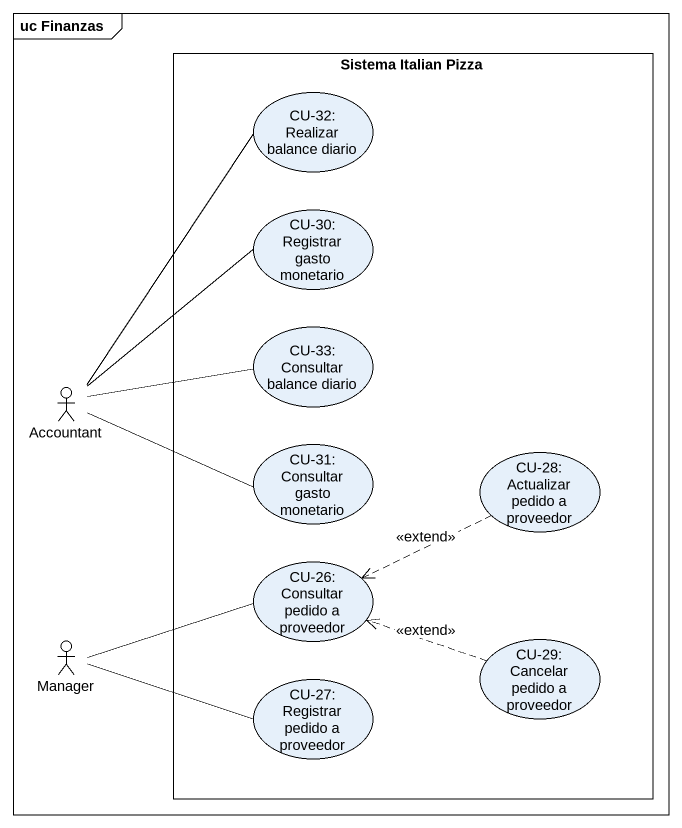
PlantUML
@startuml
mainframe uc Finanzas
rectangle "Sistema Italian Pizza" as Sistema_Italian_Pizza {
  usecase "CU-32: Realizar balance diario" as CU_32_Realizar_balance
  usecase "CU-30: Registrar gasto monetario" as CU_30_Registrar_gasto
  usecase "CU-33: Consultar balance diario" as CU_33_Consultar_balance
  usecase "CU-31: Consultar gasto monetario" as CU_31_Consultar_gasto
  usecase "CU-28: Actualizar pedido a proveedor" as CU_28_Actualizar_pedido_a
  usecase "CU-26: Consultar pedido a proveedor" as CU_26_Consultar_pedido_a
  usecase "CU-29: Cancelar pedido a proveedor" as CU_29_Cancelar_pedido_a
  usecase "CU-27: Registrar pedido a proveedor" as CU_27_Registrar_pedido_a
}
actor Accountant
actor Manager
Accountant -up- CU_32_Realizar_balance
Accountant -up- CU_30_Registrar_gasto
Accountant -right- CU_33_Consultar_balance
Accountant -right- CU_31_Consultar_gasto
CU_28_Actualizar_pedido_a .left.> CU_26_Consultar_pedido_a : <<extend>>
Manager -right- CU_26_Consultar_pedido_a
Manager -right- CU_27_Registrar_pedido_a
CU_29_Cancelar_pedido_a .left.> CU_26_Consultar_pedido_a : <<extend>>
@enduml
